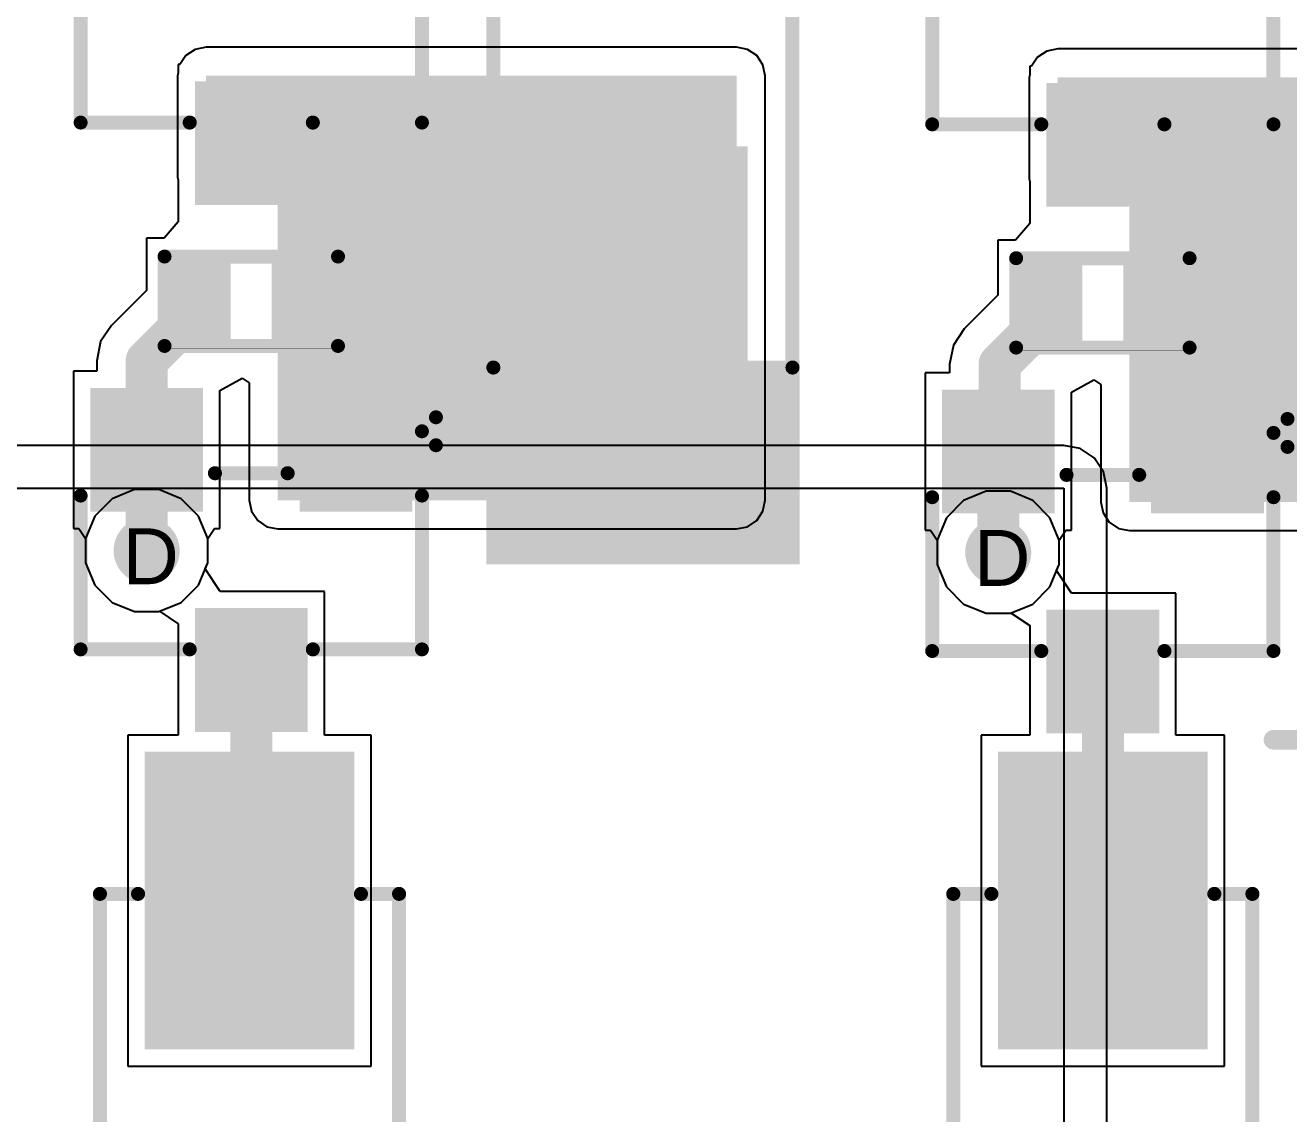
# Model space of a CAD drawing. Header units: inches. Extents: x -11 to 5428, y 0 to 5423.
# Drawn here: x 243.6 to 255.08, y 19.46 to 29.35 of the extents above; entities that cross this region are included whole.
import ezdxf

# ---------------------------------------------------------------- set-up
doc = ezdxf.new("R2010")
doc.units = ezdxf.units.IN
for name, color, linetype in [('Bottom Layer', 5, 'Continuous'), ('Drill Drawing', 1, 'Continuous'), ('GND', 16, 'Continuous'), ('PWR', 76, 'Continuous'), ('Top Layer', 1, 'Continuous'), ('Top Overlay', 2, 'Continuous'), ('Top Paste', 8, 'Continuous'), ('Top Solder', 216, 'Continuous'), ('Via Holes', 16, 'Continuous')]:
    doc.layers.add(name, color=color, linetype=linetype)
doc.styles.add('Arial', font='', dxfattribs={"height": 0.2})
doc.styles.get('Arial').set_extended_font_data('Arial')

# ---------------------------------------------------------------- blocks, each defined once
blk = doc.blocks.new('SMA_128')
at = {"layer": 'Top Layer'}
for points in [[(-3.25, 0.85), (-0.75, 0.85), (-0.75, -0.85), (-3.25, -0.85)], [(0.75, 0.85), (3.25, 0.85), (3.25, -0.85), (0.75, -0.85)]]:
    blk.add_hatch(color=1, dxfattribs=at).paths.add_polyline_path(points)
at = {"layer": 'Top Overlay'}
for points in [[(-4.445, -1.422), (-3.278, -1.422), (-3.278, 1.422), (-4.445, 1.422)], [(-3.3, 0.924), (-2.596, 0.924), (-2.596, 1.422), (-3.3, 1.422)], [(-3.3, -1.422), (-2.596, -1.422), (-2.596, -0.924), (-3.3, -0.924)]]:
    blk.add_hatch(color=2, dxfattribs=at).paths.add_polyline_path(points)
at = {"layer": 'Top Paste'}
for points in [[(-3.25, 0.85), (-0.75, 0.85), (-0.75, -0.85), (-3.25, -0.85)], [(0.75, 0.85), (3.25, 0.85), (3.25, -0.85), (0.75, -0.85)]]:
    blk.add_hatch(color=8, dxfattribs=at).paths.add_polyline_path(points)
at = {"layer": 'Top Solder'}
for points in [[(-3.352, 0.952), (-0.648, 0.952), (-0.648, -0.952), (-3.352, -0.952)], [(0.648, 0.952), (3.352, 0.952), (3.352, -0.952), (0.648, -0.952)]]:
    blk.add_hatch(color=216, dxfattribs=at).paths.add_polyline_path(points)
at = {"layer": 'Top Overlay'}
for points in [[(-2.658, 1.358, 0.127, 0.127, 0), (2.061, 1.358, 0.127, 0.127, 0)], [(2.061, 1.358, 0.127, 0.127, 0), (2.061, 1.012, 0.127, 0.127, 0)], [(2.061, -1.012, 0.127, 0.127, 0), (2.061, -1.358, 0.127, 0.127, 0)], [(-2.658, -1.358, 0.127, 0.127, 0), (2.061, -1.358, 0.127, 0.127, 0)]]:
    blk.add_lwpolyline(points, format="xyseb", dxfattribs=at)
for points in [[(-2.69, 1.358, 0.0635, 0.0635, 1), (-2.626, 1.358, 0.0635, 0.0635, 1)], [(2.029, 1.358, 0.0635, 0.0635, 1), (2.093, 1.358, 0.0635, 0.0635, 1)], [(2.029, 1.358, 0.0635, 0.0635, 1), (2.093, 1.358, 0.0635, 0.0635, 1)], [(2.029, 1.012, 0.0635, 0.0635, 1), (2.093, 1.012, 0.0635, 0.0635, 1)], [(2.029, -1.012, 0.0635, 0.0635, 1), (2.093, -1.012, 0.0635, 0.0635, 1)], [(-2.69, -1.358, 0.0635, 0.0635, 1), (-2.626, -1.358, 0.0635, 0.0635, 1)], [(2.029, -1.358, 0.0635, 0.0635, 1), (2.093, -1.358, 0.0635, 0.0635, 1)], [(2.029, -1.358, 0.0635, 0.0635, 1), (2.093, -1.358, 0.0635, 0.0635, 1)]]:
    blk.add_lwpolyline(points, format="xyseb", close=True, dxfattribs=at)
blk = doc.blocks.new('SMA_129')
at = {"layer": 'Top Layer'}
for points in [[(-3.25, 0.85), (-0.75, 0.85), (-0.75, -0.85), (-3.25, -0.85)], [(0.75, 0.85), (3.25, 0.85), (3.25, -0.85), (0.75, -0.85)]]:
    blk.add_hatch(color=1, dxfattribs=at).paths.add_polyline_path(points)
at = {"layer": 'Top Overlay'}
for points in [[(-4.445, -1.422), (-3.278, -1.422), (-3.278, 1.422), (-4.445, 1.422)], [(-3.3, 0.924), (-2.596, 0.924), (-2.596, 1.422), (-3.3, 1.422)], [(-3.3, -1.422), (-2.596, -1.422), (-2.596, -0.924), (-3.3, -0.924)]]:
    blk.add_hatch(color=2, dxfattribs=at).paths.add_polyline_path(points)
at = {"layer": 'Top Paste'}
for points in [[(-3.25, 0.85), (-0.75, 0.85), (-0.75, -0.85), (-3.25, -0.85)], [(0.75, 0.85), (3.25, 0.85), (3.25, -0.85), (0.75, -0.85)]]:
    blk.add_hatch(color=8, dxfattribs=at).paths.add_polyline_path(points)
at = {"layer": 'Top Solder'}
for points in [[(-3.352, 0.952), (-0.648, 0.952), (-0.648, -0.952), (-3.352, -0.952)], [(0.648, 0.952), (3.352, 0.952), (3.352, -0.952), (0.648, -0.952)]]:
    blk.add_hatch(color=216, dxfattribs=at).paths.add_polyline_path(points)
at = {"layer": 'Top Overlay'}
for points in [[(-2.658, 1.358, 0.127, 0.127, 0), (2.061, 1.358, 0.127, 0.127, 0)], [(2.061, 1.358, 0.127, 0.127, 0), (2.061, 1.012, 0.127, 0.127, 0)], [(2.061, -1.012, 0.127, 0.127, 0), (2.061, -1.358, 0.127, 0.127, 0)], [(-2.658, -1.358, 0.127, 0.127, 0), (2.061, -1.358, 0.127, 0.127, 0)]]:
    blk.add_lwpolyline(points, format="xyseb", dxfattribs=at)
for points in [[(-2.69, 1.358, 0.0635, 0.0635, 1), (-2.626, 1.358, 0.0635, 0.0635, 1)], [(2.029, 1.358, 0.0635, 0.0635, 1), (2.093, 1.358, 0.0635, 0.0635, 1)], [(2.029, 1.358, 0.0635, 0.0635, 1), (2.093, 1.358, 0.0635, 0.0635, 1)], [(2.029, 1.012, 0.0635, 0.0635, 1), (2.093, 1.012, 0.0635, 0.0635, 1)], [(2.029, -1.012, 0.0635, 0.0635, 1), (2.093, -1.012, 0.0635, 0.0635, 1)], [(-2.69, -1.358, 0.0635, 0.0635, 1), (-2.626, -1.358, 0.0635, 0.0635, 1)], [(2.029, -1.358, 0.0635, 0.0635, 1), (2.093, -1.358, 0.0635, 0.0635, 1)], [(2.029, -1.358, 0.0635, 0.0635, 1), (2.093, -1.358, 0.0635, 0.0635, 1)]]:
    blk.add_lwpolyline(points, format="xyseb", close=True, dxfattribs=at)
blk = doc.blocks.new('SMA_132')
at = {"layer": 'Top Layer'}
for points in [[(-3.25, 0.85), (-0.75, 0.85), (-0.75, -0.85), (-3.25, -0.85)], [(0.75, 0.85), (3.25, 0.85), (3.25, -0.85), (0.75, -0.85)]]:
    blk.add_hatch(color=1, dxfattribs=at).paths.add_polyline_path(points)
at = {"layer": 'Top Overlay'}
for points in [[(-4.445, -1.422), (-3.278, -1.422), (-3.278, 1.422), (-4.445, 1.422)], [(-3.3, 0.924), (-2.596, 0.924), (-2.596, 1.422), (-3.3, 1.422)], [(-3.3, -1.422), (-2.596, -1.422), (-2.596, -0.924), (-3.3, -0.924)]]:
    blk.add_hatch(color=2, dxfattribs=at).paths.add_polyline_path(points)
at = {"layer": 'Top Paste'}
for points in [[(-3.25, 0.85), (-0.75, 0.85), (-0.75, -0.85), (-3.25, -0.85)], [(0.75, 0.85), (3.25, 0.85), (3.25, -0.85), (0.75, -0.85)]]:
    blk.add_hatch(color=8, dxfattribs=at).paths.add_polyline_path(points)
at = {"layer": 'Top Solder'}
for points in [[(-3.352, 0.952), (-0.648, 0.952), (-0.648, -0.952), (-3.352, -0.952)], [(0.648, 0.952), (3.352, 0.952), (3.352, -0.952), (0.648, -0.952)]]:
    blk.add_hatch(color=216, dxfattribs=at).paths.add_polyline_path(points)
at = {"layer": 'Top Overlay'}
for points in [[(-2.658, 1.358, 0.127, 0.127, 0), (2.061, 1.358, 0.127, 0.127, 0)], [(2.061, 1.358, 0.127, 0.127, 0), (2.061, 1.012, 0.127, 0.127, 0)], [(2.061, -1.012, 0.127, 0.127, 0), (2.061, -1.358, 0.127, 0.127, 0)], [(-2.658, -1.358, 0.127, 0.127, 0), (2.061, -1.358, 0.127, 0.127, 0)]]:
    blk.add_lwpolyline(points, format="xyseb", dxfattribs=at)
for points in [[(-2.69, 1.358, 0.0635, 0.0635, 1), (-2.626, 1.358, 0.0635, 0.0635, 1)], [(2.029, 1.358, 0.0635, 0.0635, 1), (2.093, 1.358, 0.0635, 0.0635, 1)], [(2.029, 1.358, 0.0635, 0.0635, 1), (2.093, 1.358, 0.0635, 0.0635, 1)], [(2.029, 1.012, 0.0635, 0.0635, 1), (2.093, 1.012, 0.0635, 0.0635, 1)], [(2.029, -1.012, 0.0635, 0.0635, 1), (2.093, -1.012, 0.0635, 0.0635, 1)], [(-2.69, -1.358, 0.0635, 0.0635, 1), (-2.626, -1.358, 0.0635, 0.0635, 1)], [(2.029, -1.358, 0.0635, 0.0635, 1), (2.093, -1.358, 0.0635, 0.0635, 1)], [(2.029, -1.358, 0.0635, 0.0635, 1), (2.093, -1.358, 0.0635, 0.0635, 1)]]:
    blk.add_lwpolyline(points, format="xyseb", close=True, dxfattribs=at)
blk = doc.blocks.new('SOT_23_136')
at = {"layer": 'Top Layer'}
for points in [[(-0.41, 1.46), (0.41, 1.46), (0.41, 0.54), (-0.41, 0.54)], [(-1.36, -0.54), (-0.54, -0.54), (-0.54, -1.46), (-1.36, -1.46)], [(0.54, -0.54), (1.36, -0.54), (1.36, -1.46), (0.54, -1.46)]]:
    blk.add_hatch(color=1, dxfattribs=at).paths.add_polyline_path(points)
at = {"layer": 'Top Paste'}
for points in [[(-0.41, 1.46), (0.41, 1.46), (0.41, 0.54), (-0.41, 0.54)], [(-1.36, -0.54), (-0.54, -0.54), (-0.54, -1.46), (-1.36, -1.46)], [(0.54, -0.54), (1.36, -0.54), (1.36, -1.46), (0.54, -1.46)]]:
    blk.add_hatch(color=8, dxfattribs=at).paths.add_polyline_path(points)
at = {"layer": 'Top Solder'}
for points in [[(-0.512, 1.562), (0.512, 1.562), (0.512, 0.438), (-0.512, 0.438)], [(-1.462, -0.438), (-0.438, -0.438), (-0.438, -1.562), (-1.462, -1.562)], [(0.438, -0.438), (1.462, -0.438), (1.462, -1.562), (0.438, -1.562)]]:
    blk.add_hatch(color=216, dxfattribs=at).paths.add_polyline_path(points)
at = {"layer": 'Top Overlay'}
for points in [[(-0.559, 0.813, 0.127, 0.127, 0), (-1.549, 0.813, 0.127, 0.127, 0)], [(-1.549, 0.813, 0.127, 0.127, 0), (-1.549, -0.584, 0.127, 0.127, 0)], [(1.549, 0.813, 0.127, 0.127, 0), (0.559, 0.813, 0.127, 0.127, 0)], [(1.549, 0.813, 0.127, 0.127, 0), (1.549, -0.584, 0.127, 0.127, 0)], [(0.33, -0.787, 0.127, 0.127, 0), (-0.33, -0.787, 0.127, 0.127, 0)], [(-1.676, -1.041, 0.127, 0.127, 0), (-1.676, -1.295, 0.127, 0.127, 0)], [(-1.549, -1.168, 0.127, 0.127, 0), (-1.676, -1.041, 0.127, 0.127, 0)], [(-1.549, -1.168, 0.127, 0.127, 0), (-1.676, -1.295, 0.127, 0.127, 0)]]:
    blk.add_lwpolyline(points, format="xyseb", dxfattribs=at)
for points in [[(-1.581, 0.813, 0.0635, 0.0635, 1), (-1.518, 0.813, 0.0635, 0.0635, 1)], [(-1.581, 0.813, 0.0635, 0.0635, 1), (-1.518, 0.813, 0.0635, 0.0635, 1)], [(-0.591, 0.813, 0.0635, 0.0635, 1), (-0.527, 0.813, 0.0635, 0.0635, 1)], [(0.527, 0.813, 0.0635, 0.0635, 1), (0.591, 0.813, 0.0635, 0.0635, 1)], [(1.518, 0.813, 0.0635, 0.0635, 1), (1.581, 0.813, 0.0635, 0.0635, 1)], [(1.518, 0.813, 0.0635, 0.0635, 1), (1.581, 0.813, 0.0635, 0.0635, 1)], [(-1.581, -0.584, 0.0635, 0.0635, 1), (-1.518, -0.584, 0.0635, 0.0635, 1)], [(1.518, -0.584, 0.0635, 0.0635, 1), (1.581, -0.584, 0.0635, 0.0635, 1)], [(-0.362, -0.787, 0.0635, 0.0635, 1), (-0.298, -0.787, 0.0635, 0.0635, 1)], [(0.298, -0.787, 0.0635, 0.0635, 1), (0.362, -0.787, 0.0635, 0.0635, 1)], [(-1.708, -1.041, 0.0635, 0.0635, 1), (-1.645, -1.041, 0.0635, 0.0635, 1)], [(-1.708, -1.041, 0.0635, 0.0635, 1), (-1.645, -1.041, 0.0635, 0.0635, 1)], [(-1.581, -1.168, 0.0635, 0.0635, 1), (-1.518, -1.168, 0.0635, 0.0635, 1)], [(-1.581, -1.168, 0.0635, 0.0635, 1), (-1.518, -1.168, 0.0635, 0.0635, 1)], [(-1.708, -1.295, 0.0635, 0.0635, 1), (-1.645, -1.295, 0.0635, 0.0635, 1)], [(-1.708, -1.295, 0.0635, 0.0635, 1), (-1.645, -1.295, 0.0635, 0.0635, 1)]]:
    blk.add_lwpolyline(points, format="xyseb", close=True, dxfattribs=at)
blk = doc.blocks.new('SOT_23_137')
at = {"layer": 'Top Layer'}
for points in [[(-0.41, 1.46), (0.41, 1.46), (0.41, 0.54), (-0.41, 0.54)], [(-1.36, -0.54), (-0.54, -0.54), (-0.54, -1.46), (-1.36, -1.46)], [(0.54, -0.54), (1.36, -0.54), (1.36, -1.46), (0.54, -1.46)]]:
    blk.add_hatch(color=1, dxfattribs=at).paths.add_polyline_path(points)
at = {"layer": 'Top Paste'}
for points in [[(-0.41, 1.46), (0.41, 1.46), (0.41, 0.54), (-0.41, 0.54)], [(-1.36, -0.54), (-0.54, -0.54), (-0.54, -1.46), (-1.36, -1.46)], [(0.54, -0.54), (1.36, -0.54), (1.36, -1.46), (0.54, -1.46)]]:
    blk.add_hatch(color=8, dxfattribs=at).paths.add_polyline_path(points)
at = {"layer": 'Top Solder'}
for points in [[(-0.512, 1.562), (0.512, 1.562), (0.512, 0.438), (-0.512, 0.438)], [(-1.462, -0.438), (-0.438, -0.438), (-0.438, -1.562), (-1.462, -1.562)], [(0.438, -0.438), (1.462, -0.438), (1.462, -1.562), (0.438, -1.562)]]:
    blk.add_hatch(color=216, dxfattribs=at).paths.add_polyline_path(points)
at = {"layer": 'Top Overlay'}
for points in [[(-1.549, 0.813, 0.127, 0.127, 0), (-1.549, -0.584, 0.127, 0.127, 0)], [(-0.559, 0.813, 0.127, 0.127, 0), (-1.549, 0.813, 0.127, 0.127, 0)], [(1.549, 0.813, 0.127, 0.127, 0), (0.559, 0.813, 0.127, 0.127, 0)], [(1.549, 0.813, 0.127, 0.127, 0), (1.549, -0.584, 0.127, 0.127, 0)], [(0.33, -0.787, 0.127, 0.127, 0), (-0.33, -0.787, 0.127, 0.127, 0)], [(-1.549, -1.168, 0.127, 0.127, 0), (-1.676, -1.041, 0.127, 0.127, 0)], [(-1.676, -1.041, 0.127, 0.127, 0), (-1.676, -1.295, 0.127, 0.127, 0)], [(-1.549, -1.168, 0.127, 0.127, 0), (-1.676, -1.295, 0.127, 0.127, 0)]]:
    blk.add_lwpolyline(points, format="xyseb", dxfattribs=at)
for points in [[(-1.581, 0.813, 0.0635, 0.0635, 1), (-1.518, 0.813, 0.0635, 0.0635, 1)], [(-1.581, 0.813, 0.0635, 0.0635, 1), (-1.518, 0.813, 0.0635, 0.0635, 1)], [(-0.591, 0.813, 0.0635, 0.0635, 1), (-0.527, 0.813, 0.0635, 0.0635, 1)], [(0.527, 0.813, 0.0635, 0.0635, 1), (0.591, 0.813, 0.0635, 0.0635, 1)], [(1.518, 0.813, 0.0635, 0.0635, 1), (1.581, 0.813, 0.0635, 0.0635, 1)], [(1.518, 0.813, 0.0635, 0.0635, 1), (1.581, 0.813, 0.0635, 0.0635, 1)], [(-1.581, -0.584, 0.0635, 0.0635, 1), (-1.518, -0.584, 0.0635, 0.0635, 1)], [(1.518, -0.584, 0.0635, 0.0635, 1), (1.581, -0.584, 0.0635, 0.0635, 1)], [(-0.362, -0.787, 0.0635, 0.0635, 1), (-0.298, -0.787, 0.0635, 0.0635, 1)], [(0.298, -0.787, 0.0635, 0.0635, 1), (0.362, -0.787, 0.0635, 0.0635, 1)], [(-1.708, -1.041, 0.0635, 0.0635, 1), (-1.645, -1.041, 0.0635, 0.0635, 1)], [(-1.708, -1.041, 0.0635, 0.0635, 1), (-1.645, -1.041, 0.0635, 0.0635, 1)], [(-1.581, -1.168, 0.0635, 0.0635, 1), (-1.518, -1.168, 0.0635, 0.0635, 1)], [(-1.581, -1.168, 0.0635, 0.0635, 1), (-1.518, -1.168, 0.0635, 0.0635, 1)], [(-1.708, -1.295, 0.0635, 0.0635, 1), (-1.645, -1.295, 0.0635, 0.0635, 1)], [(-1.708, -1.295, 0.0635, 0.0635, 1), (-1.645, -1.295, 0.0635, 0.0635, 1)]]:
    blk.add_lwpolyline(points, format="xyseb", close=True, dxfattribs=at)
blk = doc.blocks.new('SOT_23_140')
at = {"layer": 'Top Layer'}
for points in [[(-0.41, 1.46), (0.41, 1.46), (0.41, 0.54), (-0.41, 0.54)], [(-1.36, -0.54), (-0.54, -0.54), (-0.54, -1.46), (-1.36, -1.46)], [(0.54, -0.54), (1.36, -0.54), (1.36, -1.46), (0.54, -1.46)]]:
    blk.add_hatch(color=1, dxfattribs=at).paths.add_polyline_path(points)
at = {"layer": 'Top Paste'}
for points in [[(-0.41, 1.46), (0.41, 1.46), (0.41, 0.54), (-0.41, 0.54)], [(-1.36, -0.54), (-0.54, -0.54), (-0.54, -1.46), (-1.36, -1.46)], [(0.54, -0.54), (1.36, -0.54), (1.36, -1.46), (0.54, -1.46)]]:
    blk.add_hatch(color=8, dxfattribs=at).paths.add_polyline_path(points)
at = {"layer": 'Top Solder'}
for points in [[(-0.512, 1.562), (0.512, 1.562), (0.512, 0.438), (-0.512, 0.438)], [(-1.462, -0.438), (-0.438, -0.438), (-0.438, -1.562), (-1.462, -1.562)], [(0.438, -0.438), (1.462, -0.438), (1.462, -1.562), (0.438, -1.562)]]:
    blk.add_hatch(color=216, dxfattribs=at).paths.add_polyline_path(points)
at = {"layer": 'Top Overlay'}
for points in [[(-0.559, 0.813, 0.127, 0.127, 0), (-1.549, 0.813, 0.127, 0.127, 0)], [(-1.549, 0.813, 0.127, 0.127, 0), (-1.549, -0.584, 0.127, 0.127, 0)], [(1.549, 0.813, 0.127, 0.127, 0), (0.559, 0.813, 0.127, 0.127, 0)], [(1.549, 0.813, 0.127, 0.127, 0), (1.549, -0.584, 0.127, 0.127, 0)], [(0.33, -0.787, 0.127, 0.127, 0), (-0.33, -0.787, 0.127, 0.127, 0)], [(-1.676, -1.041, 0.127, 0.127, 0), (-1.676, -1.295, 0.127, 0.127, 0)], [(-1.549, -1.168, 0.127, 0.127, 0), (-1.676, -1.041, 0.127, 0.127, 0)], [(-1.549, -1.168, 0.127, 0.127, 0), (-1.676, -1.295, 0.127, 0.127, 0)]]:
    blk.add_lwpolyline(points, format="xyseb", dxfattribs=at)
for points in [[(-1.581, 0.813, 0.0635, 0.0635, 1), (-1.518, 0.813, 0.0635, 0.0635, 1)], [(-1.581, 0.813, 0.0635, 0.0635, 1), (-1.518, 0.813, 0.0635, 0.0635, 1)], [(-0.591, 0.813, 0.0635, 0.0635, 1), (-0.527, 0.813, 0.0635, 0.0635, 1)], [(0.527, 0.813, 0.0635, 0.0635, 1), (0.591, 0.813, 0.0635, 0.0635, 1)], [(1.518, 0.813, 0.0635, 0.0635, 1), (1.581, 0.813, 0.0635, 0.0635, 1)], [(1.518, 0.813, 0.0635, 0.0635, 1), (1.581, 0.813, 0.0635, 0.0635, 1)], [(-1.581, -0.584, 0.0635, 0.0635, 1), (-1.518, -0.584, 0.0635, 0.0635, 1)], [(1.518, -0.584, 0.0635, 0.0635, 1), (1.581, -0.584, 0.0635, 0.0635, 1)], [(-0.362, -0.787, 0.0635, 0.0635, 1), (-0.298, -0.787, 0.0635, 0.0635, 1)], [(0.298, -0.787, 0.0635, 0.0635, 1), (0.362, -0.787, 0.0635, 0.0635, 1)], [(-1.708, -1.041, 0.0635, 0.0635, 1), (-1.645, -1.041, 0.0635, 0.0635, 1)], [(-1.708, -1.041, 0.0635, 0.0635, 1), (-1.645, -1.041, 0.0635, 0.0635, 1)], [(-1.581, -1.168, 0.0635, 0.0635, 1), (-1.518, -1.168, 0.0635, 0.0635, 1)], [(-1.581, -1.168, 0.0635, 0.0635, 1), (-1.518, -1.168, 0.0635, 0.0635, 1)], [(-1.708, -1.295, 0.0635, 0.0635, 1), (-1.645, -1.295, 0.0635, 0.0635, 1)], [(-1.708, -1.295, 0.0635, 0.0635, 1), (-1.645, -1.295, 0.0635, 0.0635, 1)]]:
    blk.add_lwpolyline(points, format="xyseb", close=True, dxfattribs=at)
blk = doc.blocks.new('SOT_23_141')
at = {"layer": 'Top Layer'}
for points in [[(-0.41, 1.46), (0.41, 1.46), (0.41, 0.54), (-0.41, 0.54)], [(-1.36, -0.54), (-0.54, -0.54), (-0.54, -1.46), (-1.36, -1.46)], [(0.54, -0.54), (1.36, -0.54), (1.36, -1.46), (0.54, -1.46)]]:
    blk.add_hatch(color=1, dxfattribs=at).paths.add_polyline_path(points)
at = {"layer": 'Top Paste'}
for points in [[(-0.41, 1.46), (0.41, 1.46), (0.41, 0.54), (-0.41, 0.54)], [(-1.36, -0.54), (-0.54, -0.54), (-0.54, -1.46), (-1.36, -1.46)], [(0.54, -0.54), (1.36, -0.54), (1.36, -1.46), (0.54, -1.46)]]:
    blk.add_hatch(color=8, dxfattribs=at).paths.add_polyline_path(points)
at = {"layer": 'Top Solder'}
for points in [[(-0.512, 1.562), (0.512, 1.562), (0.512, 0.438), (-0.512, 0.438)], [(-1.462, -0.438), (-0.438, -0.438), (-0.438, -1.562), (-1.462, -1.562)], [(0.438, -0.438), (1.462, -0.438), (1.462, -1.562), (0.438, -1.562)]]:
    blk.add_hatch(color=216, dxfattribs=at).paths.add_polyline_path(points)
at = {"layer": 'Top Overlay'}
for points in [[(-1.549, 0.813, 0.127, 0.127, 0), (-1.549, -0.584, 0.127, 0.127, 0)], [(-0.559, 0.813, 0.127, 0.127, 0), (-1.549, 0.813, 0.127, 0.127, 0)], [(1.549, 0.813, 0.127, 0.127, 0), (0.559, 0.813, 0.127, 0.127, 0)], [(1.549, 0.813, 0.127, 0.127, 0), (1.549, -0.584, 0.127, 0.127, 0)], [(0.33, -0.787, 0.127, 0.127, 0), (-0.33, -0.787, 0.127, 0.127, 0)], [(-1.549, -1.168, 0.127, 0.127, 0), (-1.676, -1.041, 0.127, 0.127, 0)], [(-1.676, -1.041, 0.127, 0.127, 0), (-1.676, -1.295, 0.127, 0.127, 0)], [(-1.549, -1.168, 0.127, 0.127, 0), (-1.676, -1.295, 0.127, 0.127, 0)]]:
    blk.add_lwpolyline(points, format="xyseb", dxfattribs=at)
for points in [[(-1.581, 0.813, 0.0635, 0.0635, 1), (-1.518, 0.813, 0.0635, 0.0635, 1)], [(-1.581, 0.813, 0.0635, 0.0635, 1), (-1.518, 0.813, 0.0635, 0.0635, 1)], [(-0.591, 0.813, 0.0635, 0.0635, 1), (-0.527, 0.813, 0.0635, 0.0635, 1)], [(0.527, 0.813, 0.0635, 0.0635, 1), (0.591, 0.813, 0.0635, 0.0635, 1)], [(1.518, 0.813, 0.0635, 0.0635, 1), (1.581, 0.813, 0.0635, 0.0635, 1)], [(1.518, 0.813, 0.0635, 0.0635, 1), (1.581, 0.813, 0.0635, 0.0635, 1)], [(-1.581, -0.584, 0.0635, 0.0635, 1), (-1.518, -0.584, 0.0635, 0.0635, 1)], [(1.518, -0.584, 0.0635, 0.0635, 1), (1.581, -0.584, 0.0635, 0.0635, 1)], [(-0.362, -0.787, 0.0635, 0.0635, 1), (-0.298, -0.787, 0.0635, 0.0635, 1)], [(0.298, -0.787, 0.0635, 0.0635, 1), (0.362, -0.787, 0.0635, 0.0635, 1)], [(-1.708, -1.041, 0.0635, 0.0635, 1), (-1.645, -1.041, 0.0635, 0.0635, 1)], [(-1.708, -1.041, 0.0635, 0.0635, 1), (-1.645, -1.041, 0.0635, 0.0635, 1)], [(-1.581, -1.168, 0.0635, 0.0635, 1), (-1.518, -1.168, 0.0635, 0.0635, 1)], [(-1.581, -1.168, 0.0635, 0.0635, 1), (-1.518, -1.168, 0.0635, 0.0635, 1)], [(-1.708, -1.295, 0.0635, 0.0635, 1), (-1.645, -1.295, 0.0635, 0.0635, 1)], [(-1.708, -1.295, 0.0635, 0.0635, 1), (-1.645, -1.295, 0.0635, 0.0635, 1)]]:
    blk.add_lwpolyline(points, format="xyseb", close=True, dxfattribs=at)
blk = doc.blocks.new('R___0402_144')
at = {"layer": 'Top Layer'}
for points in [[(-0.699, -0.317), (-0.699, 0.318), (-0.241, 0.318), (-0.241, -0.317)], [(0.241, -0.317), (0.241, 0.318), (0.698, 0.318), (0.698, -0.317)]]:
    blk.add_hatch(color=1, dxfattribs=at).paths.add_polyline_path(points)
at = {"layer": 'Top Paste'}
for points in [[(-0.699, -0.317), (-0.699, 0.318), (-0.241, 0.318), (-0.241, -0.317)], [(0.241, -0.317), (0.241, 0.318), (0.698, 0.318), (0.698, -0.317)]]:
    blk.add_hatch(color=8, dxfattribs=at).paths.add_polyline_path(points)
at = {"layer": 'Top Solder'}
for points in [[(-0.754, -0.372), (-0.754, 0.373), (-0.186, 0.373), (-0.186, -0.372)], [(0.186, -0.372), (0.186, 0.373), (0.753, 0.373), (0.753, -0.372)]]:
    blk.add_hatch(color=216, dxfattribs=at).paths.add_polyline_path(points)
at = {"layer": 'Top Overlay'}
for points in [[(-0.787, 0.406, 0.127, 0.127, 0), (0.787, 0.406, 0.127, 0.127, 0)], [(-0.787, -0.406, 0.127, 0.127, 0), (-0.787, 0.406, 0.127, 0.127, 0)], [(0.787, -0.406, 0.127, 0.127, 0), (0.787, 0.406, 0.127, 0.127, 0)], [(-0.787, -0.406, 0.127, 0.127, 0), (0.787, -0.406, 0.127, 0.127, 0)], [(-0.813, -0.432, 0.00323, 0.00323, 0), (0.813, -0.432, 0.00323, 0.00323, 0)]]:
    blk.add_lwpolyline(points, format="xyseb", dxfattribs=at)
for points in [[(-0.819, 0.406, 0.0635, 0.0635, 1), (-0.756, 0.406, 0.0635, 0.0635, 1)], [(-0.819, 0.406, 0.0635, 0.0635, 1), (-0.756, 0.406, 0.0635, 0.0635, 1)], [(0.756, 0.406, 0.0635, 0.0635, 1), (0.819, 0.406, 0.0635, 0.0635, 1)], [(0.756, 0.406, 0.0635, 0.0635, 1), (0.819, 0.406, 0.0635, 0.0635, 1)], [(-0.819, -0.406, 0.0635, 0.0635, 1), (-0.756, -0.406, 0.0635, 0.0635, 1)], [(-0.819, -0.406, 0.0635, 0.0635, 1), (-0.756, -0.406, 0.0635, 0.0635, 1)], [(0.756, -0.406, 0.0635, 0.0635, 1), (0.819, -0.406, 0.0635, 0.0635, 1)], [(0.756, -0.406, 0.0635, 0.0635, 1), (0.819, -0.406, 0.0635, 0.0635, 1)], [(-0.814, -0.432, 0.00161, 0.00161, 1), (-0.812, -0.432, 0.00161, 0.00161, 1)], [(0.812, -0.432, 0.00161, 0.00161, 1), (0.814, -0.432, 0.00161, 0.00161, 1)]]:
    blk.add_lwpolyline(points, format="xyseb", close=True, dxfattribs=at)
blk = doc.blocks.new('R___0402_145')
at = {"layer": 'Top Layer'}
for points in [[(-0.698, -0.318), (-0.698, 0.318), (-0.241, 0.318), (-0.241, -0.318)], [(0.241, -0.318), (0.241, 0.318), (0.699, 0.318), (0.699, -0.318)]]:
    blk.add_hatch(color=1, dxfattribs=at).paths.add_polyline_path(points)
at = {"layer": 'Top Paste'}
for points in [[(-0.698, -0.318), (-0.698, 0.318), (-0.241, 0.318), (-0.241, -0.318)], [(0.241, -0.318), (0.241, 0.318), (0.699, 0.318), (0.699, -0.318)]]:
    blk.add_hatch(color=8, dxfattribs=at).paths.add_polyline_path(points)
at = {"layer": 'Top Solder'}
for points in [[(-0.753, -0.373), (-0.753, 0.373), (-0.186, 0.373), (-0.186, -0.373)], [(0.186, -0.373), (0.186, 0.373), (0.754, 0.373), (0.754, -0.373)]]:
    blk.add_hatch(color=216, dxfattribs=at).paths.add_polyline_path(points)
at = {"layer": 'Top Overlay'}
for points in [[(-0.787, -0.406, 0.127, 0.127, 0), (-0.787, 0.406, 0.127, 0.127, 0)], [(-0.787, 0.406, 0.127, 0.127, 0), (0.787, 0.406, 0.127, 0.127, 0)], [(0.787, -0.406, 0.127, 0.127, 0), (0.787, 0.406, 0.127, 0.127, 0)], [(-0.787, -0.406, 0.127, 0.127, 0), (0.787, -0.406, 0.127, 0.127, 0)], [(-0.813, -0.432, 0.00323, 0.00323, 0), (0.813, -0.432, 0.00323, 0.00323, 0)]]:
    blk.add_lwpolyline(points, format="xyseb", dxfattribs=at)
for points in [[(-0.819, 0.406, 0.0635, 0.0635, 1), (-0.756, 0.406, 0.0635, 0.0635, 1)], [(-0.819, 0.406, 0.0635, 0.0635, 1), (-0.756, 0.406, 0.0635, 0.0635, 1)], [(0.756, 0.406, 0.0635, 0.0635, 1), (0.819, 0.406, 0.0635, 0.0635, 1)], [(0.756, 0.406, 0.0635, 0.0635, 1), (0.819, 0.406, 0.0635, 0.0635, 1)], [(-0.819, -0.406, 0.0635, 0.0635, 1), (-0.756, -0.406, 0.0635, 0.0635, 1)], [(-0.819, -0.406, 0.0635, 0.0635, 1), (-0.756, -0.406, 0.0635, 0.0635, 1)], [(0.756, -0.406, 0.0635, 0.0635, 1), (0.819, -0.406, 0.0635, 0.0635, 1)], [(0.756, -0.406, 0.0635, 0.0635, 1), (0.819, -0.406, 0.0635, 0.0635, 1)], [(-0.814, -0.432, 0.00161, 0.00161, 1), (-0.812, -0.432, 0.00161, 0.00161, 1)], [(0.812, -0.432, 0.00161, 0.00161, 1), (0.814, -0.432, 0.00161, 0.00161, 1)]]:
    blk.add_lwpolyline(points, format="xyseb", close=True, dxfattribs=at)

msp = doc.modelspace()

# ---------------------------------------------------------------- hatches: boundary and pattern name
at = {"layer": 'Bottom Layer'}
h = msp.add_hatch(color=5, dxfattribs=at)
edge = h.paths.add_edge_path()
edge.add_arc((244.706, 24.578), 0.3, 0, 360)
h = msp.add_hatch(color=5, dxfattribs=at)
edge = h.paths.add_edge_path()
edge.add_arc((252.438, 24.563), 0.3, 0, 360)
at = {"layer": 'GND'}
h = msp.add_hatch(color=16, dxfattribs=at)
edge = h.paths.add_edge_path()
edge.add_arc((244.706, 24.578), 0.3, 0, 360)
h = msp.add_hatch(color=16, dxfattribs=at)
edge = h.paths.add_edge_path()
edge.add_arc((252.438, 24.563), 0.3, 0, 360)
at = {"layer": 'PWR'}
h = msp.add_hatch(color=76, dxfattribs=at)
edge = h.paths.add_edge_path()
edge.add_arc((244.706, 24.578), 0.3, 0, 360)
h = msp.add_hatch(color=76, dxfattribs=at)
edge = h.paths.add_edge_path()
edge.add_arc((252.438, 24.563), 0.3, 0, 360)
at = {"layer": 'Top Layer'}
for points in [[(245.246, 27.971), (250.062, 27.971), (250.062, 28.891), (245.246, 28.891)], [(245.897, 25.035), (250.062, 25.035), (250.062, 28.891), (245.897, 28.891)], [(252.978, 27.956), (257.794, 27.956), (257.794, 28.876), (252.978, 28.876)], [(253.629, 25.019), (257.794, 25.019), (257.794, 28.876), (253.629, 28.876)]]:
    msp.add_hatch(color=1, dxfattribs=at).paths.add_polyline_path(points)
h = msp.add_hatch(color=1, dxfattribs=at)
edge = h.paths.add_edge_path()
edge.add_arc((244.706, 24.578), 0.3, 0, 360)
h = msp.add_hatch(color=1, dxfattribs=at)
edge = h.paths.add_edge_path()
edge.add_arc((252.438, 24.563), 0.3, 0, 360)
at = {"layer": 'Via Holes'}
h = msp.add_hatch(color=7, dxfattribs=at)
edge = h.paths.add_edge_path()
edge.add_arc((244.706, 24.578), 0.15, 0, 360)
h = msp.add_hatch(color=7, dxfattribs=at)
edge = h.paths.add_edge_path()
edge.add_arc((252.438, 24.563), 0.15, 0, 360)

# ---------------------------------------------------------------- linework, layer by layer
at = {"layer": 'Bottom Layer'}
for p, q in [((244.596, 25.132), (244.392, 25.048)), ((244.816, 25.132), (244.596, 25.132)), ((245.02, 25.048), (244.816, 25.132)), ((244.392, 25.048), (244.236, 24.892)), ((245.176, 24.892), (245.02, 25.048)), ((252.124, 25.032), (251.968, 24.876)), ((252.328, 25.117), (252.124, 25.032)), ((252.548, 25.117), (252.328, 25.117)), ((252.752, 25.032), (252.548, 25.117)), ((252.907, 24.876), (252.752, 25.032)), ((244.236, 24.892), (244.152, 24.688)), ((245.26, 24.688), (245.176, 24.892)), ((251.968, 24.876), (251.884, 24.673)), ((252.992, 24.673), (252.907, 24.876)), ((244.152, 24.688), (244.152, 24.468)), ((245.26, 24.468), (245.26, 24.688)), ((251.884, 24.673), (251.884, 24.452)), ((252.992, 24.452), (252.992, 24.673)), ((244.152, 24.468), (244.236, 24.264)), ((245.176, 24.264), (245.26, 24.468)), ((251.884, 24.452), (251.968, 24.249)), ((252.907, 24.249), (252.992, 24.452)), ((244.236, 24.264), (244.392, 24.108)), ((245.02, 24.108), (245.176, 24.264)), ((251.968, 24.249), (252.124, 24.093)), ((252.752, 24.093), (252.907, 24.249)), ((244.392, 24.108), (244.596, 24.024)), ((244.816, 24.024), (245.02, 24.108)), ((252.124, 24.093), (252.328, 24.009)), ((252.548, 24.009), (252.752, 24.093)), ((244.596, 24.024), (244.816, 24.024)), ((252.328, 24.009), (252.548, 24.009))]:
    msp.add_line(p, q, dxfattribs=at)
at = {"layer": 'GND'}
for p, q in [((244.596, 25.132), (244.392, 25.048)), ((244.816, 25.132), (244.596, 25.132)), ((245.02, 25.048), (244.816, 25.132)), ((244.392, 25.048), (244.236, 24.892)), ((245.176, 24.892), (245.02, 25.048)), ((252.124, 25.032), (251.968, 24.876)), ((252.328, 25.117), (252.124, 25.032)), ((252.548, 25.117), (252.328, 25.117)), ((252.752, 25.032), (252.548, 25.117)), ((252.907, 24.876), (252.752, 25.032)), ((244.236, 24.892), (244.152, 24.688)), ((245.26, 24.688), (245.176, 24.892)), ((251.968, 24.876), (251.884, 24.673)), ((252.992, 24.673), (252.907, 24.876)), ((244.152, 24.688), (244.152, 24.468)), ((245.26, 24.468), (245.26, 24.688)), ((251.884, 24.673), (251.884, 24.452)), ((252.992, 24.452), (252.992, 24.673)), ((244.152, 24.468), (244.236, 24.264)), ((245.176, 24.264), (245.26, 24.468)), ((251.884, 24.452), (251.968, 24.249)), ((252.907, 24.249), (252.992, 24.452)), ((244.236, 24.264), (244.392, 24.108)), ((245.02, 24.108), (245.176, 24.264)), ((251.968, 24.249), (252.124, 24.093)), ((252.752, 24.093), (252.907, 24.249)), ((244.392, 24.108), (244.596, 24.024)), ((244.816, 24.024), (245.02, 24.108)), ((252.124, 24.093), (252.328, 24.009)), ((252.548, 24.009), (252.752, 24.093)), ((244.596, 24.024), (244.816, 24.024)), ((252.328, 24.009), (252.548, 24.009))]:
    msp.add_line(p, q, dxfattribs=at)
at = {"layer": 'PWR'}
for p, q in [((253.035, 25.534), (228.549, 25.534)), ((253.183, 25.505), (253.035, 25.534)), ((253.309, 25.421), (253.183, 25.505)), ((253.394, 25.295), (253.309, 25.421)), ((253.423, 25.146), (253.394, 25.295)), ((228.549, 25.146), (253.035, 25.146)), ((253.035, 25.146), (253.035, 10.617)), ((253.423, 11.006), (253.423, 25.146))]:
    msp.add_line(p, q, dxfattribs=at)
at = {"layer": 'Top Layer'}
for p, q in [((245.246, 29.15), (245.147, 29.131)), ((250.062, 29.15), (245.246, 29.15)), ((250.161, 29.131), (250.062, 29.15)), ((245.063, 29.074), (245.008, 28.993)), ((245.147, 29.131), (245.063, 29.074)), ((250.245, 29.074), (250.161, 29.131)), ((250.301, 28.99), (250.245, 29.074)), ((252.795, 29.059), (252.74, 28.977)), ((252.879, 29.115), (252.795, 29.059)), ((252.978, 29.135), (252.879, 29.115)), ((257.794, 29.135), (252.978, 29.135)), ((244.992, 28.916), (244.987, 28.891)), ((245.008, 28.993), (244.992, 28.993)), ((244.992, 28.993), (244.992, 28.916)), ((250.321, 28.891), (250.301, 28.99)), ((252.74, 28.977), (252.724, 28.977)), ((252.724, 28.977), (252.724, 28.901)), ((244.987, 28.891), (244.987, 27.971)), ((250.321, 25.035), (250.321, 28.891)), ((252.724, 28.901), (252.719, 28.876)), ((252.719, 28.876), (252.719, 27.956)), ((244.987, 27.971), (244.992, 27.946)), ((244.992, 27.946), (244.992, 27.565)), ((252.719, 27.956), (252.724, 27.931)), ((252.724, 27.931), (252.724, 27.549)), ((244.992, 27.565), (244.864, 27.415)), ((252.724, 27.549), (252.596, 27.399)), ((244.864, 27.415), (244.704, 27.415)), ((244.704, 27.415), (244.704, 26.941)), ((252.596, 27.399), (252.435, 27.399)), ((252.435, 27.399), (252.435, 26.897)), ((244.704, 26.941), (244.386, 26.623)), ((252.435, 26.897), (252.13, 26.592)), ((244.386, 26.623), (244.287, 26.476)), ((252.13, 26.592), (252.031, 26.445)), ((244.287, 26.476), (244.253, 26.303)), ((252.031, 26.445), (251.997, 26.271)), ((244.253, 26.303), (244.253, 26.208)), ((251.997, 26.271), (251.997, 26.193)), ((244.253, 26.208), (244.042, 26.208)), ((244.042, 26.208), (244.042, 24.78)), ((251.997, 26.193), (251.774, 26.193)), ((251.774, 26.193), (251.774, 24.765)), ((245.37, 26.032), (245.573, 26.143)), ((245.573, 26.143), (245.638, 26.101)), ((245.638, 26.101), (245.638, 25.035)), ((253.102, 26.017), (253.305, 26.128)), ((253.305, 26.128), (253.37, 26.086)), ((253.37, 26.086), (253.37, 25.019)), ((245.37, 24.78), (245.37, 26.032)), ((253.102, 24.765), (253.102, 26.017)), ((245.638, 25.035), (245.658, 24.935)), ((250.301, 24.935), (250.321, 25.035)), ((253.37, 25.019), (253.39, 24.92)), ((245.658, 24.935), (245.714, 24.851)), ((250.245, 24.851), (250.301, 24.935)), ((253.39, 24.92), (253.446, 24.836)), ((244.042, 24.78), (244.091, 24.78)), ((244.091, 24.78), (244.152, 24.688)), ((245.26, 24.688), (245.322, 24.78)), ((245.322, 24.78), (245.37, 24.78)), ((245.714, 24.851), (245.798, 24.795)), ((245.798, 24.795), (245.897, 24.776)), ((250.062, 24.776), (250.161, 24.795)), ((250.161, 24.795), (250.245, 24.851)), ((253.446, 24.836), (253.53, 24.78)), ((253.53, 24.78), (253.629, 24.76)), ((244.152, 24.688), (244.152, 24.468)), ((245.26, 24.468), (245.26, 24.688)), ((245.897, 24.776), (250.062, 24.776)), ((251.774, 24.765), (251.822, 24.765)), ((251.822, 24.765), (251.884, 24.673)), ((251.884, 24.673), (251.884, 24.452)), ((252.992, 24.673), (253.053, 24.765)), ((252.992, 24.452), (252.992, 24.673)), ((253.053, 24.765), (253.102, 24.765)), ((253.629, 24.76), (257.794, 24.76)), ((244.152, 24.468), (244.236, 24.264)), ((245.237, 24.412), (245.26, 24.468)), ((251.884, 24.452), (251.968, 24.249)), ((252.968, 24.396), (252.992, 24.452)), ((245.372, 24.208), (245.237, 24.412)), ((253.104, 24.193), (252.968, 24.396)), ((244.236, 24.264), (244.392, 24.108)), ((246.32, 24.208), (245.372, 24.208)), ((246.32, 22.903), (246.32, 24.208)), ((251.968, 24.249), (252.124, 24.093)), ((244.392, 24.108), (244.596, 24.024)), ((252.124, 24.093), (252.328, 24.009)), ((254.052, 24.193), (253.104, 24.193)), ((254.052, 22.903), (254.052, 24.193)), ((244.596, 24.024), (244.816, 24.024)), ((244.816, 24.024), (244.823, 24.027)), ((244.823, 24.027), (244.992, 23.914)), ((252.328, 24.009), (252.548, 24.009)), ((252.548, 24.009), (252.555, 24.011)), ((252.555, 24.011), (252.724, 23.899)), ((244.992, 23.914), (244.992, 22.903)), ((252.724, 23.899), (252.724, 22.903)), ((244.992, 22.903), (244.536, 22.903)), ((244.536, 22.903), (244.536, 19.895)), ((246.744, 22.903), (246.32, 22.903)), ((246.744, 19.895), (246.744, 22.903)), ((252.724, 22.903), (252.284, 22.903)), ((252.284, 22.903), (252.284, 19.895)), ((254.492, 22.903), (254.052, 22.903)), ((254.492, 19.895), (254.492, 22.903)), ((244.536, 19.895), (246.744, 19.895)), ((252.284, 19.895), (254.492, 19.895))]:
    msp.add_line(p, q, dxfattribs=at)
for points in [[(245.186, 26.754, 0.381, 0.381, 0), (245.186, 26.843, 0.381, 0.381, 0)], [(252.88, 26.79, 0.381, 0.381, 0), (252.918, 26.828, 0.381, 0.381, 0)], [(252.88, 26.701, 0.381, 0.381, 0), (252.88, 26.79, 0.381, 0.381, 0)], [(244.706, 26.303, 0.381, 0.381, 0), (245.12, 26.716, 0.381, 0.381, 0)], [(245.12, 26.716, 0.381, 0.381, 0), (245.148, 26.716, 0.381, 0.381, 0)], [(245.148, 26.716, 0.381, 0.381, 0), (245.186, 26.754, 0.381, 0.381, 0)], [(252.45, 26.271, 0.381, 0.381, 0), (252.88, 26.701, 0.381, 0.381, 0)], [(244.706, 24.578, 0.381, 0.381, 0), (244.706, 26.303, 0.381, 0.381, 0)], [(252.45, 25.491, 0.381, 0.381, 0), (252.45, 26.271, 0.381, 0.381, 0)], [(252.438, 25.479, 0.381, 0.381, 0), (252.45, 25.491, 0.381, 0.381, 0)], [(252.438, 24.563, 0.381, 0.381, 0), (252.438, 25.479, 0.381, 0.381, 0)], [(245.656, 20.907, 0.381, 0.381, 0), (245.656, 23.113, 0.381, 0.381, 0)], [(253.388, 20.891, 0.381, 0.381, 0), (253.388, 23.098, 0.381, 0.381, 0)], [(245.641, 20.891, 0.381, 0.381, 0), (245.656, 20.907, 0.381, 0.381, 0)]]:
    msp.add_lwpolyline(points, format="xyseb", dxfattribs=at)
for points in [[(245.091, 26.843, 0.191, 0.191, 1), (245.281, 26.843, 0.191, 0.191, 1)], [(252.785, 26.79, 0.191, 0.191, 1), (252.975, 26.79, 0.191, 0.191, 1)], [(252.785, 26.79, 0.191, 0.191, 1), (252.975, 26.79, 0.191, 0.191, 1)], [(252.823, 26.828, 0.191, 0.191, 1), (253.013, 26.828, 0.191, 0.191, 1)], [(245.024, 26.716, 0.191, 0.191, 1), (245.215, 26.716, 0.191, 0.191, 1)], [(245.024, 26.716, 0.191, 0.191, 1), (245.215, 26.716, 0.191, 0.191, 1)], [(245.053, 26.716, 0.191, 0.191, 1), (245.243, 26.716, 0.191, 0.191, 1)], [(245.053, 26.716, 0.191, 0.191, 1), (245.243, 26.716, 0.191, 0.191, 1)], [(245.091, 26.754, 0.191, 0.191, 1), (245.281, 26.754, 0.191, 0.191, 1)], [(245.091, 26.754, 0.191, 0.191, 1), (245.281, 26.754, 0.191, 0.191, 1)], [(252.785, 26.701, 0.191, 0.191, 1), (252.975, 26.701, 0.191, 0.191, 1)], [(252.785, 26.701, 0.191, 0.191, 1), (252.975, 26.701, 0.191, 0.191, 1)], [(244.611, 26.303, 0.191, 0.191, 1), (244.801, 26.303, 0.191, 0.191, 1)], [(244.611, 26.303, 0.191, 0.191, 1), (244.801, 26.303, 0.191, 0.191, 1)], [(252.355, 26.271, 0.191, 0.191, 1), (252.545, 26.271, 0.191, 0.191, 1)], [(252.355, 26.271, 0.191, 0.191, 1), (252.545, 26.271, 0.191, 0.191, 1)], [(252.343, 25.479, 0.191, 0.191, 1), (252.533, 25.479, 0.191, 0.191, 1)], [(252.343, 25.479, 0.191, 0.191, 1), (252.533, 25.479, 0.191, 0.191, 1)], [(252.355, 25.491, 0.191, 0.191, 1), (252.545, 25.491, 0.191, 0.191, 1)], [(252.355, 25.491, 0.191, 0.191, 1), (252.545, 25.491, 0.191, 0.191, 1)], [(244.611, 24.578, 0.191, 0.191, 1), (244.801, 24.578, 0.191, 0.191, 1)], [(252.343, 24.563, 0.191, 0.191, 1), (252.533, 24.563, 0.191, 0.191, 1)], [(245.561, 23.113, 0.191, 0.191, 1), (245.751, 23.113, 0.191, 0.191, 1)], [(253.293, 23.098, 0.191, 0.191, 1), (253.483, 23.098, 0.191, 0.191, 1)], [(245.545, 20.891, 0.191, 0.191, 1), (245.736, 20.891, 0.191, 0.191, 1)], [(245.561, 20.907, 0.191, 0.191, 1), (245.751, 20.907, 0.191, 0.191, 1)], [(245.561, 20.907, 0.191, 0.191, 1), (245.751, 20.907, 0.191, 0.191, 1)], [(253.293, 20.891, 0.191, 0.191, 1), (253.483, 20.891, 0.191, 0.191, 1)]]:
    msp.add_lwpolyline(points, format="xyseb", close=True, dxfattribs=at)
at = {"layer": 'Top Overlay'}
msp.add_lwpolyline([(254.937, 22.86, 0.178, 0.178, 0), (258.925, 22.86, 0.178, 0.178, 0)], format="xyseb", dxfattribs=at)
msp.add_lwpolyline([(254.893, 22.86, 0.0889, 0.0889, 1), (254.982, 22.86, 0.0889, 0.0889, 1)], format="xyseb", close=True, dxfattribs=at)

# ---------------------------------------------------------------- block references
for name, p, rotation in [('SMA_132', (249.212, 28.899), 90), ('SOT_23_140', (245.656, 29.279), 180), ('SOT_23_141', (253.388, 29.263), 180), ('SOT_23_136', (245.656, 24.494), 180), ('SOT_23_137', (253.388, 24.479), 180), ('SMA_128', (245.64, 19.399), 90), ('SMA_129', (253.388, 19.399), 90)]:
    msp.add_blockref(name, p, dxfattribs=dict(rotation=rotation))
for name, p in [('R___0402_144', (245.656, 26.843)), ('R___0402_145', (253.388, 26.828))]:
    msp.add_blockref(name, p)

# ---------------------------------------------------------------- texts
at = {"layer": 'Drill Drawing', "style": 'Arial'}
for p in [(244.486, 24.273), (252.218, 24.258)]:
    msp.add_text('D', height=0.508, dxfattribs=at).set_placement(p)

doc.saveas('drawing.dxf')
